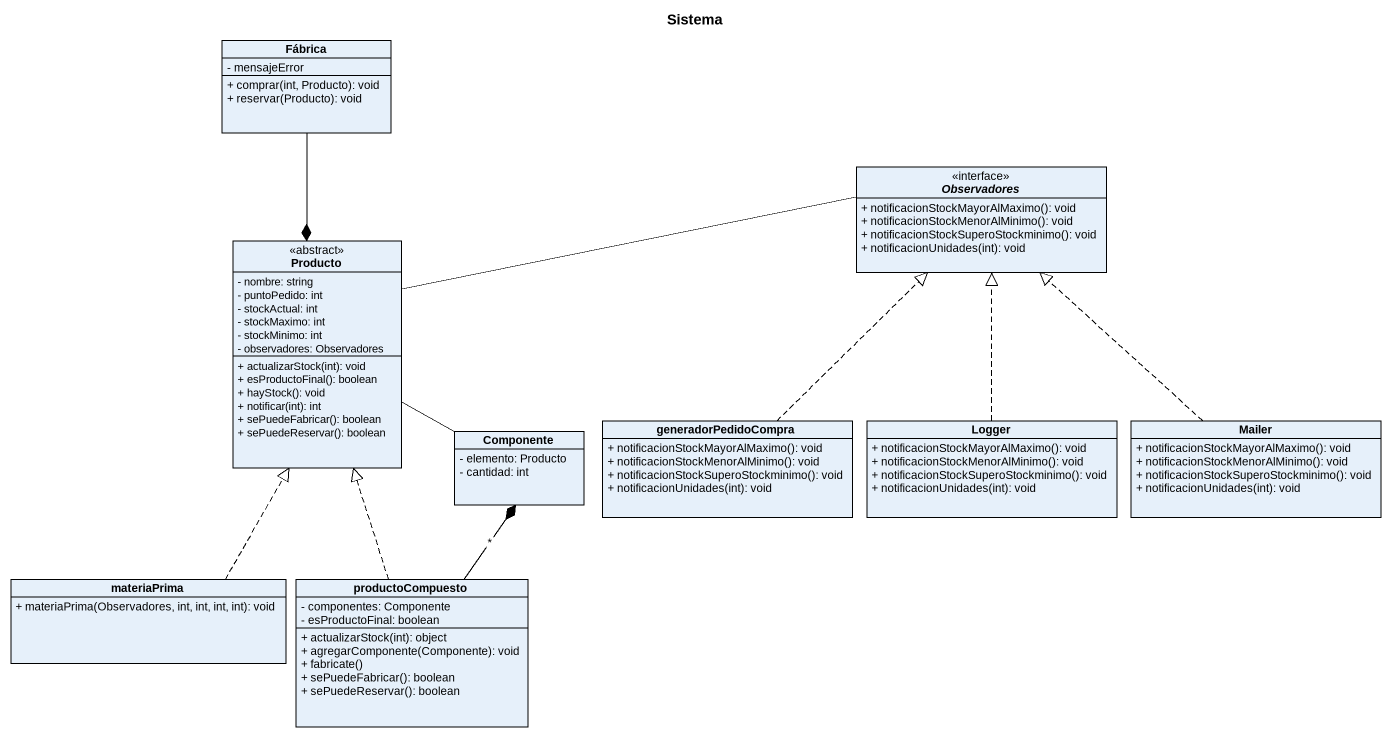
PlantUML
@startuml
title Sistema
hide circle
hide empty members
skinparam classAttributeIconSize 0
class Fábrica {
  - mensajeError
  + comprar(int, Producto): void
  + reservar(Producto): void
}
interface Observadores <<interface>> {
  + notificacionStockMayorAlMaximo(): void
  + notificacionStockMenorAlMinimo(): void
  + notificacionStockSuperoStockminimo(): void
  + notificacionUnidades(int): void
}
class Producto <<abstract>> {
  - nombre: string
  - puntoPedido: int
  - stockActual: int
  - stockMaximo: int
  - stockMinimo: int
  - observadores: Observadores
  + actualizarStock(int): void
  + esProductoFinal(): boolean
  + hayStock(): void
  + notificar(int): int
  + sePuedeFabricar(): boolean
  + sePuedeReservar(): boolean
}
class Componente {
  - elemento: Producto
  - cantidad: int
}
class generadorPedidoCompra {
  + notificacionStockMayorAlMaximo(): void
  + notificacionStockMenorAlMinimo(): void
  + notificacionStockSuperoStockminimo(): void
  + notificacionUnidades(int): void
}
class Logger {
  + notificacionStockMayorAlMaximo(): void
  + notificacionStockMenorAlMinimo(): void
  + notificacionStockSuperoStockminimo(): void
  + notificacionUnidades(int): void
}
class Mailer {
  + notificacionStockMayorAlMaximo(): void
  + notificacionStockMenorAlMinimo(): void
  + notificacionStockSuperoStockminimo(): void
  + notificacionUnidades(int): void
}
class materiaPrima {
  + materiaPrima(Observadores, int, int, int, int): void
}
class productoCompuesto {
  - componentes: Componente
  - esProductoFinal: boolean
  + actualizarStock(int): object
  + agregarComponente(Componente): void
  + fabricate()
  + sePuedeFabricar(): boolean
  + sePuedeReservar(): boolean
}
Fábrica --* Producto
Producto -right- Observadores
Componente -left- Producto
generadorPedidoCompra .up.|> Observadores
Logger .up.|> Observadores
Mailer .up.|> Observadores
materiaPrima .up.|> Producto
productoCompuesto .up.|> Producto
productoCompuesto -up-* Componente : *
@enduml
